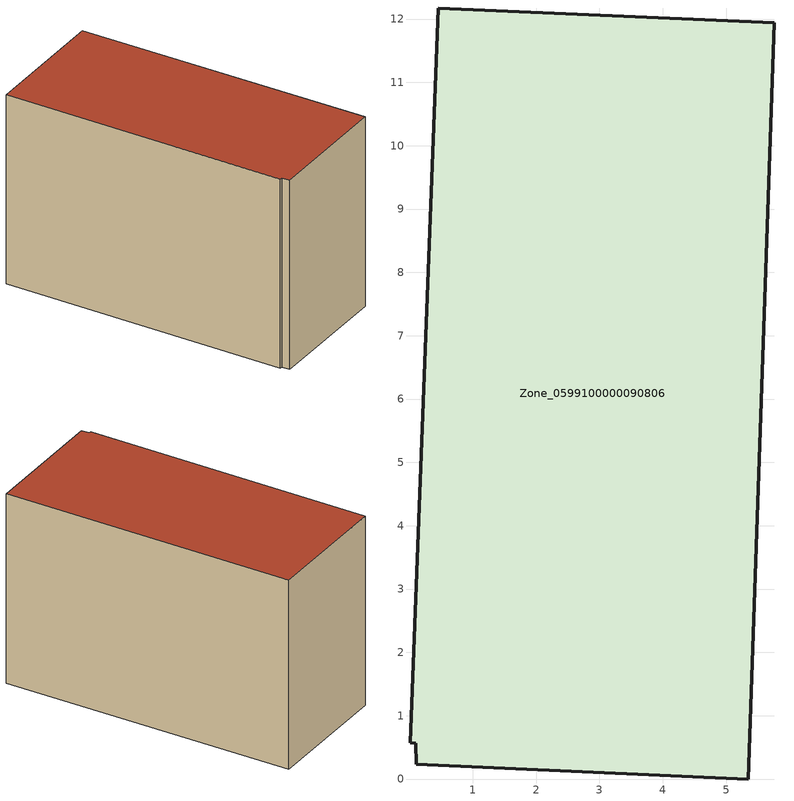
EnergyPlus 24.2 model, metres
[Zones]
Zone_0599100000090806
 floor ground (C_G): 0.11,0.24 0.1,0.56 0.01,0.57 0.45,12.18 5.76,11.94 5.35,0 z1.07
 wall outside (C_F): 5.35,0 5.76,11.94 0.45,12.18 0.01,0.57 0.1,0.56 0.11,0.24 5.35,0 z1.07:9.06
 roof outside (C_R): 0.1,0.56 0.11,0.24 5.35,0 5.76,11.94 0.45,12.18 0.01,0.57 z9.06
[BUILDING]
Pand.0599100000090806: North Axis=0; Terrain=City; Loads Convergence Tolerance Value=0.04; Temperature Convergence Tolerance Value=0.4; Solar Distribution=FullExterior; Maximum Number of Warmup Days=25; Minimum Number of Warmup Days=1
[Site:Location]
Rotterdam.The.Hague.AP_ZH_NLD Design_Conditions: Latitude=51.96; Longitude=4.45; Time Zone=1; Elevation=-4.5
[SITE:GROUNDTEMPERATURE:BUILDINGSURFACE]
18, 18, 18, 18, 18, 18, 18, 18, 18, 18, 18, 18
[MATERIAL] Thermal Absorptance=0.9; Solar Absorptance=0.7; Visible Absorptance=0.7
Name | Roughness | Thickness | Conductivity | Density | Specific Heat
G.TI.1975-1991 | MediumSmooth | 0.15 | 0.288461 | 540 | 1210
F.TI.1975-1991 | Rough | 0.3 | 0.230769 | 1920 | 840
R.TI.1975-1991 | MediumRough | 0.2 | 0.153846 | 1500 | 1000
[CONSTRUCTION]
C_G: G.TI.1975-1991
C_F: F.TI.1975-1991
C_R: R.TI.1975-1991
[ZONE]
Zone_0599100000090806: Type=1; Multiplier=1; Ceiling Height=Autocalculate; Volume=Autocalculate; Floor Area=autocalculate; Part of Total Floor Area=Yes
[ZONEINFILTRATION:DESIGNFLOWRATE]
Infil_Zone_0599100000090806: Zone or ZoneList or Space or SpaceList=Zone_0599100000090806; Schedule=AlwaysOn; Design Flow Rate Calculation Method=Flow/Area; Flow Rate per Floor Area=0.003; Constant Term Coefficient=1; Temperature Term Coefficient=0; Velocity Term Coefficient=0; Velocity Squared Term Coefficient=0
[HVACTEMPLATE:ZONE:IDEALLOADSAIRSYSTEM]
Zone_0599100000090806: Maximum Heating Supply Air Temperature=50; Minimum Cooling Supply Air Temperature=13; Maximum Heating Supply Air Humidity Ratio=0.0156; Minimum Cooling Supply Air Humidity Ratio=0.0077; Heating Limit=NoLimit; Cooling Limit=NoLimit; Dehumidification Control Type=ConstantSensibleHeatRatio; Cooling Sensible Heat Ratio=0.7; Dehumidification Setpoint=60; Humidification Control Type=None; Humidification Setpoint=30; Outdoor Air Method=None; Outdoor Air Flow Rate per Person=0.00944; Outdoor Air Flow Rate per Zone Floor Area=0; Outdoor Air Flow Rate per Zone=0; Demand Controlled Ventilation Type=None; Outdoor Air Economizer Type=NoEconomizer; Heat Recovery Type=None; Sensible Heat Recovery Effectiveness=0.7; Latent Heat Recovery Effectiveness=0.65
[ZONECONTROL:THERMOSTAT]
ThermostatControl_Zone_0599100000090806: Zone or ZoneList=Zone_0599100000090806; Control Type Schedule=DualSetpointControlType; Control 1=Thermostat_Zone_0599100000090806; Temperature Difference Between Cutout And Setpoint=0
[THERMOSTATSETPOINT:DUALSETPOINT]
Thermostat_Zone_0599100000090806: Heating Setpoint Temperature Schedule=HeatingSetpoint_Zone_0599100000090806; Cooling Setpoint Temperature Schedule=CoolingSetpoint_Zone_0599100000090806
[SCHEDULE:COMPACT]
HeatingSetpoint_Zone_0599100000090806: Through: 12/31, For: AllDays, Until: 24:00, 21
CoolingSetpoint_Zone_0599100000090806: Through: 12/31, For: AllDays, Until: 24:00, 24
DualSetpointControlType: Through: 12/31, For: AllDays, Until: 24:00, 4
AlwaysOn: Through: 12/31, For: AllDays, Until: 24:00, 1
